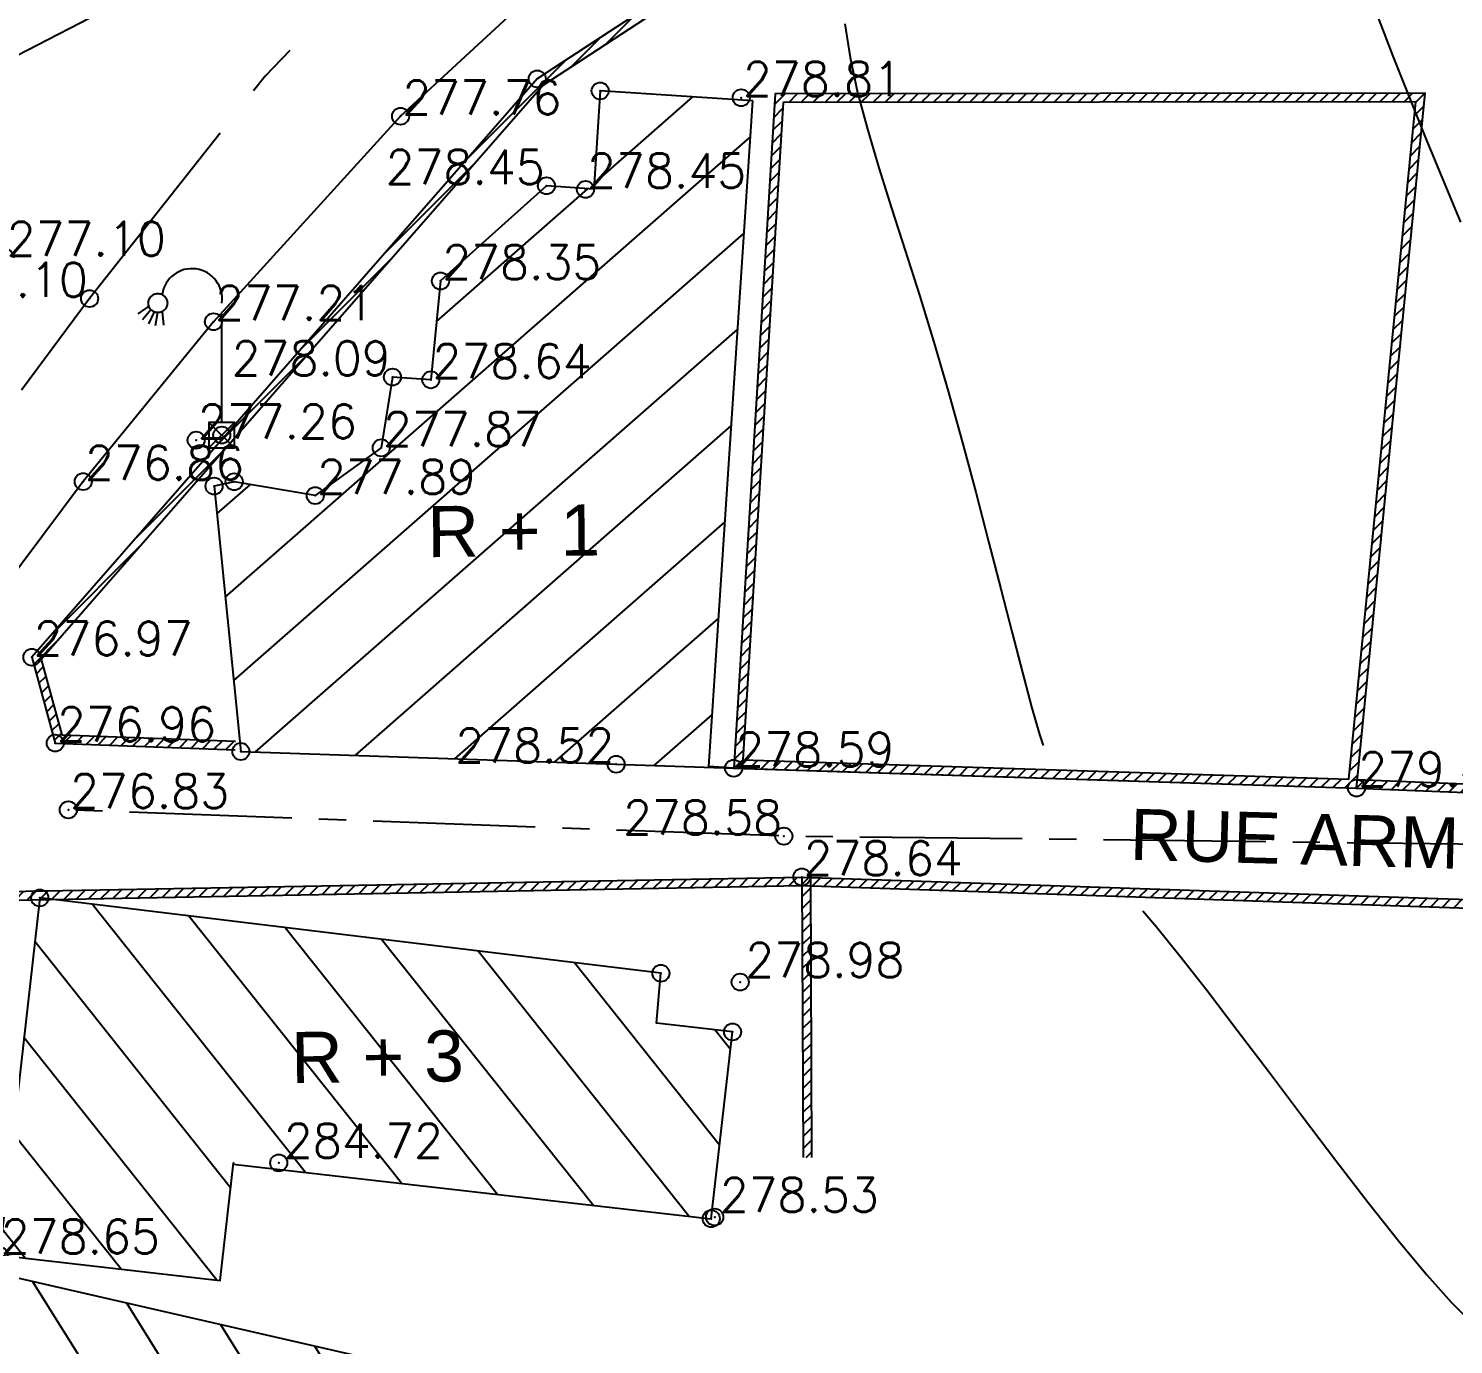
# Model space of a CAD drawing. Header units: millimetres. Extents: x 524954 to 526204, y 9523489 to 9524010.
# Drawn here: x 525602.84 to 525644.63, y 9523743.46 to 9523782.06 of the extents above; entities that cross this region are included whole.
import ezdxf
from ezdxf.enums import TextEntityAlignment as Align

# ---------------------------------------------------------------- set-up
doc = ezdxf.new("R2010")
doc.units = ezdxf.units.MM
doc.header["$PDMODE"] = 32
doc.header["$PDSIZE"] = 0.5
doc.linetypes.add('AXES2', pattern=[28.575, 19.05, -3.175, 3.175, -3.175])
doc.linetypes.add('CACHE2', pattern=[4.7625, 3.175, -1.5875])
for name, color, linetype in [('Axe_Piste', 3, 'AXES2'), ('Axe_Route_Existante', 1, 'AXES2'), ('Bati', 6, 'Continuous'), ('Bati_H', 1, 'Continuous'), ('Bord_Route_Existante', 6, 'Continuous'), ('Cloture', 7, 'Continuous'), ('CN_01_00', 3, 'Continuous'), ('CN_10_00', 1, 'Continuous'), ('Murs', 1, 'Continuous'), ('Réseau_Electrique', 1, 'CACHE2'), ('TopoAlt', 3, 'Continuous'), ('TOPOJIS', 7, 'Continuous'), ('Toponomie', 7, 'CACHE2')]:
    doc.layers.add(name, color=color, linetype=linetype)
doc.layers.add('Bord_Route_Existante_POLY3D', color=6, linetype='Continuous', plot=False)
doc.styles.add('Simplex 1.0', font='Simplex.shx', dxfattribs={"width": 0.99, "height": 1})
doc.styles.get("Standard").update_dxf_attribs({"font": 'arial.ttf'})
pattern_1 = [(45, (0, 0), (-0.1767766952966, 0.1767766952966), [])]

# ---------------------------------------------------------------- blocks, each defined once
blk = doc.blocks.new('TCPOINT M')
at = {"color": 0}
blk.add_point((0, 0), dxfattribs=at)
at = {"layer": 'TopoAlt', "style": 'Simplex 1.0', "width": 0.99}
blk.add_attdef('ALT', (0.15, 0.15), '', height=1, dxfattribs=at)
blk = doc.blocks.new('l006')
at = {"color": 0, "linetype": 'Continuous'}
for p, q in [((-0.374983, 0.374983), (0.374983, -0.374983)), ((0.374983, 0.374983), (-0.374983, -0.374983))]:
    blk.add_line(p, q, dxfattribs=at)
at = {"color": 0}
for points in [[(-2.13811, 3.780655), (-2.462092, 3.556373)], [(0, 0.374983), (0, 3.874983)], [(-2.076053, 3.680811), (-2.327604, 3.38372)], [(-1.982361, 3.616916), (-2.1506, 3.266515)], [(-1.881771, 3.595557), (-1.952051, 3.211468)], [(-1.751571, 3.624204), (-1.711147, 3.227417)]]:
    blk.add_lwpolyline(points, dxfattribs=at)
at = {"color": 0, "linetype": 'Continuous'}
blk.add_lwpolyline([(-0.374983, -0.374983), (0.374983, -0.374983), (0.374983, 0.374983), (-0.374983, 0.374983)], close=True, dxfattribs=at)
at = {"color": 0}
blk.add_circle((-1.875, 3.874983), 0.279508, dxfattribs=at)
blk.add_arc((-0.875, 3.999983), 0.883883, 351.869898, 171.869898, dxfattribs=at)

msp = doc.modelspace()

# ---------------------------------------------------------------- hatches: boundary and pattern name
at = {"layer": 'Bati_H'}
h = msp.add_hatch(dxfattribs=at)
h.set_pattern_fill('_U', color=256, scale=2, angle=221.238, style=0, pattern_type=0)
h.set_pattern_definition([(221.237998905, (0, 0), (1.31837664262, -1.5039557933), [])])
h.paths.add_polyline_path([(525624.078, 9523779.939), (525619.605, 9523780.233), (525619.416, 9523777.348), (525618.028, 9523777.449), (525614.921, 9523774.656), (525614.637, 9523771.757), (525613.511, 9523771.837), (525613.185, 9523769.762), (525611.249, 9523768.362), (525608.869, 9523768.768), (525608.279, 9523768.641), (525609.068, 9523760.853), (525623.52, 9523760.363), (525622.794, 9523760.411)])
h = msp.add_hatch(dxfattribs=at)
h.set_pattern_fill('_U', color=256, scale=2, angle=128.4931, style=0, pattern_type=0)
h.set_pattern_definition([(128.49306758, (0, 0), (-1.56536694277, -1.24483988306), [])])
h.paths.add_polyline_path([(525622.863, 9523747.148), (525623.488, 9523752.627), (525621.253, 9523752.882), (525621.386, 9523754.347), (525603.167, 9523756.557), (525601.975, 9523746.076), (525608.455, 9523745.337), (525608.849, 9523748.787), (525608.844, 9523748.747)])
h = msp.add_hatch(dxfattribs=at)
h.set_pattern_fill('_U', color=256, scale=2, angle=-57.9053, style=0, pattern_type=0)
h.set_pattern_definition([(302.094655599, (0, 0), (1.69434297035, 1.06263911976), [])])
h.paths.add_polyline_path([(525599.912, 9523745.998), (525597.057, 9523733.537), (525601.784, 9523732.425), (525601.462, 9523730.591), (525610.034, 9523728.699), (525610.268, 9523729.914), (525612.335, 9523729.591), (525612.088, 9523727.267), (525616.963, 9523726.333), (525617.241, 9523727.643), (525619.652, 9523739.262), (525622.884, 9523738.521), (525623.274, 9523740.188), (525623.374, 9523740.622)])
at = {"layer": 'Murs'}
h = msp.add_hatch(dxfattribs=at)
h.set_pattern_fill('_U', color=256, scale=0.25, angle=45, style=0, pattern_type=0)
h.set_pattern_definition(pattern_1)
h.paths.add_polyline_path([(525645.256, 9523798.548), (525617.76, 9523780.586), (525617.897, 9523780.376), (525645.393, 9523798.339)])
h = msp.add_hatch(dxfattribs=at)
h.set_pattern_fill('_U', color=256, scale=0.25, angle=45, style=0, pattern_type=0)
h.set_pattern_definition(pattern_1)
h.paths.add_polyline_path([(525617.76, 9523780.586), (525602.936, 9523763.617), (525603.622, 9523761.099), (525608.903, 9523760.904), (525608.912, 9523761.154), (525603.815, 9523761.342), (525603.213, 9523763.553), (525617.948, 9523780.421)])
h = msp.add_hatch(dxfattribs=at)
h.set_pattern_fill('_U', color=256, scale=0.25, angle=45, style=0, pattern_type=0)
h.set_pattern_definition(pattern_1)
h.paths.add_polyline_path([(525623.786, 9523760.605), (525641.561, 9523760.038), (525643.525, 9523779.913), (525624.973, 9523779.896)])
h.paths.add_polyline_path([(525623.52, 9523760.363), (525641.787, 9523759.781), (525643.801, 9523780.163), (525624.738, 9523780.146)], flags=0)
h = msp.add_hatch(dxfattribs=at)
h.set_pattern_fill('_U', color=256, scale=0.25, angle=45, style=0, pattern_type=0)
h.set_pattern_definition(pattern_1)
h.paths.add_polyline_path([(525641.787, 9523759.781), (525660.226, 9523759.041), (525660.236, 9523759.291), (525641.797, 9523760.031)])
h = msp.add_hatch(dxfattribs=at)
h.set_pattern_fill('_U', color=256, scale=0.25, angle=45, style=0, pattern_type=0)
h.set_pattern_definition(pattern_1)
h.paths.add_polyline_path([(525599.957, 9523745.988), (525599.913, 9523746.002), (525602.221, 9523756.743), (525625.522, 9523757.171), (525647.974, 9523756.412), (525647.966, 9523756.162), (525625.52, 9523756.921), (525602.423, 9523756.496), (525600.187, 9523746.086)])
h = msp.add_hatch(dxfattribs=at)
h.set_pattern_fill('_U', color=256, scale=0.25, angle=45, style=0, pattern_type=0)
h.set_pattern_definition(pattern_1)
h.paths.add_polyline_path([(525625.522, 9523757.171), (525625.556, 9523748.944), (525625.806, 9523748.945), (525625.772, 9523757.172)])

# ---------------------------------------------------------------- linework, layer by layer
at = {"layer": 'Axe_Piste', "ltscale": 0.25, "flags": 128}
msp.add_lwpolyline([(525684.749, 9523807.949), (525683.714, 9523789.659), (525682.913, 9523779.613), (525681.339, 9523757.416), (525648.253, 9523758.096), (525624.991, 9523758.369), (525604.006, 9523759.142)], dxfattribs=at)
at = {"layer": 'Axe_Route_Existante', "ltscale": 0.5, "flags": 128}
for points in [[(525586.699, 9523773.004), (525594.438, 9523777.106), (525618.223, 9523789.407), (525625.013, 9523793.73), (525631.595, 9523797.596), (525637.632, 9523800.898), (525652.791, 9523807.42), (525669.106, 9523811.823), (525685.979, 9523814.884), (525693.088, 9523815.654), (525707.454, 9523816.694), (525717.039, 9523816.84), (525725.297, 9523816.644), (525729.698, 9523816.378), (525741.406, 9523815.177), (525741.84, 9523815.117), (525749.699, 9523813.877), (525775.145, 9523809.302), (525803.422, 9523804.201), (525817.048, 9523801.682), (525827.851, 9523799.771), (525839.056, 9523798.429), (525854.65, 9523797.376), (525870.172, 9523796.814), (525884.208, 9523797.02), (525899.003, 9523797.789), (525917.125, 9523799.773), (525932.341, 9523803.156), (525937.747, 9523804.809), (525941.803, 9523806.256), (525947.141, 9523808.768), (525964.848, 9523819.198), (525980.541, 9523832.453), (525991.817, 9523846.401), (526001.896, 9523863.645), (526032.968, 9523917.472), (526051.53, 9523951.634), (526076.259, 9523995.188)], [(525618.223, 9523789.407), (525609.774, 9523780.661), (525604.63, 9523774.14), (525597.039, 9523763.964), (525588.617, 9523750.547), (525585.129, 9523745.399)]]:
    msp.add_lwpolyline(points, dxfattribs=at)
at = {"layer": 'Bati', "flags": 128}
for points in [[(525624.078, 9523779.939), (525619.605, 9523780.233), (525619.416, 9523777.348), (525618.028, 9523777.449), (525614.921, 9523774.656), (525614.637, 9523771.757), (525613.511, 9523771.837), (525613.185, 9523769.762), (525611.249, 9523768.362), (525608.869, 9523768.768), (525608.279, 9523768.641), (525609.068, 9523760.853), (525623.52, 9523760.363), (525622.794, 9523760.411)], [(525622.863, 9523747.148), (525623.488, 9523752.627), (525621.253, 9523752.882), (525621.386, 9523754.347), (525603.167, 9523756.557), (525601.975, 9523746.076), (525608.455, 9523745.337), (525608.849, 9523748.787), (525608.844, 9523748.747)], [(525599.912, 9523745.998), (525597.057, 9523733.537), (525601.784, 9523732.425), (525601.462, 9523730.591), (525610.034, 9523728.699), (525610.268, 9523729.914), (525612.335, 9523729.591), (525612.088, 9523727.267), (525616.963, 9523726.333), (525617.241, 9523727.643), (525619.652, 9523739.262), (525622.884, 9523738.521), (525623.274, 9523740.188), (525623.374, 9523740.622)]]:
    msp.add_lwpolyline(points, close=True, dxfattribs=at)
at = {"layer": 'Bord_Route_Existante', "flags": 128}
msp.add_lwpolyline([(525618.283, 9523783.683), (525613.749, 9523779.488), (525608.261, 9523773.46), (525604.442, 9523768.771), (525600.158, 9523763.052), (525597.336, 9523758.749), (525594.632, 9523754.26), (525592.03, 9523749.428), (525589.436, 9523744.344), (525589.436, 9523744.344), (525585.171, 9523735.453), (525584.143, 9523733.012), (525584.093, 9523731.607), (525584.322, 9523730.96), (525585.444, 9523729.675), (525587.357, 9523727.99), (525589.036, 9523726.76), (525591.791, 9523725.333), (525594.184, 9523724.465), (525609.638, 9523723.915), (525609.642, 9523725.421)], dxfattribs=at)
at = {"layer": 'Bord_Route_Existante_POLY3D'}
msp.add_polyline3d([(525618.283, 9523783.683, 278.16), (525613.749, 9523779.488, 277.76), (525608.261, 9523773.46, 277.21), (525604.442, 9523768.771, 276.86), (525600.158, 9523763.052, 276.59), (525597.336, 9523758.749, 276.48), (525594.632, 9523754.26, 276.42), (525592.03, 9523749.428, 276.31), (525589.436, 9523744.344, 276.24), (525585.171, 9523735.453, 276.11), (525584.143, 9523733.012, 276.07), (525584.093, 9523731.607, 276.06), (525584.322, 9523730.96, 276.09), (525585.444, 9523729.675, 276.18), (525587.357, 9523727.99, 276.21), (525589.036, 9523726.76, 276.27), (525591.791, 9523725.333, 276.34), (525594.184, 9523724.465, 276.37), (525609.638, 9523723.915, 276.581), (525609.642, 9523725.421, 276.783)], dxfattribs=at)
at = {"layer": 'Cloture'}
for p in [(525623.52, 9523760.363, 277.96), (525623.52, 9523760.363, 277.96), (525623.604, 9523760.361, 277.96), (525623.604, 9523760.361, 277.96)]:
    msp.add_line(p, (525623.786, 9523760.605, 277.96), dxfattribs=at)
at = {"layer": 'Cloture', "flags": 128}
for points in [[(525645.256, 9523798.548), (525617.76, 9523780.586)], [(525645.393, 9523798.339), (525617.897, 9523780.376)], [(525599.957, 9523745.988), (525599.913, 9523746.002), (525602.221, 9523756.743), (525625.522, 9523757.171), (525647.974, 9523756.412)], [(525625.522, 9523757.171), (525625.556, 9523748.944)], [(525625.772, 9523757.172), (525625.806, 9523748.945)], [(525600.187, 9523746.086), (525602.423, 9523756.496), (525625.52, 9523756.921), (525647.966, 9523756.162)]]:
    msp.add_lwpolyline(points, dxfattribs=at)
at = {"layer": 'Cloture', "elevation": 277.96, "flags": 128}
for points in [[(525617.76, 9523780.586), (525617.76, 9523780.586), (525602.936, 9523763.617), (525603.622, 9523761.099), (525608.903, 9523760.904)], [(525617.948, 9523780.421), (525603.213, 9523763.553), (525603.815, 9523761.342), (525608.912, 9523761.154)], [(525623.604, 9523760.361), (525641.787, 9523759.781), (525643.801, 9523780.163), (525624.738, 9523780.146), (525623.52, 9523760.363)], [(525641.787, 9523759.781), (525660.226, 9523759.041)], [(525641.797, 9523760.031), (525660.236, 9523759.291)]]:
    msp.add_lwpolyline(points, dxfattribs=at)
for points in [[(525623.52, 9523760.363), (525641.787, 9523759.781), (525643.801, 9523780.163), (525624.738, 9523780.146)], [(525623.786, 9523760.605), (525641.561, 9523760.038), (525643.525, 9523779.913), (525624.973, 9523779.896)], [(525623.786, 9523760.605), (525641.561, 9523760.038), (525643.525, 9523779.913), (525624.973, 9523779.896)]]:
    msp.add_lwpolyline(points, close=True, dxfattribs=at)
at = {"layer": 'CN_01_00', "elevation": 279, "flags": 128}
for points in [[(525626.781, 9523782.203), (525626.932, 9523781.216), (525627.156, 9523780.185), (525627.441, 9523779.106), (525627.776, 9523777.976), (525628.15, 9523776.791), (525628.552, 9523775.546), (525628.97, 9523774.238), (525629.394, 9523772.863), (525629.813, 9523771.424), (525630.223, 9523769.947), (525630.619, 9523768.465), (525630.998, 9523767.013), (525631.355, 9523765.624), (525631.687, 9523764.33), (525631.99, 9523763.167), (525632.26, 9523762.165), (525632.494, 9523761.351), (525632.594, 9523761.03)], [(525635.523, 9523756.178), (525635.923, 9523755.707), (525636.61, 9523754.861), (525637.406, 9523753.841), (525638.289, 9523752.682), (525639.232, 9523751.434), (525640.206, 9523750.143), (525641.182, 9523748.856), (525642.134, 9523747.622), (525643.032, 9523746.488), (525643.849, 9523745.5), (525644.565, 9523744.696), (525645.199, 9523744.062)]]:
    msp.add_lwpolyline(points, dxfattribs=at)
at = {"layer": 'CN_10_00', "elevation": 280, "flags": 128}
msp.add_lwpolyline([(525638.5, 9523795.083), (525638.506, 9523794.877), (525638.527, 9523794.565), (525638.578, 9523794.158), (525638.674, 9523793.625), (525638.832, 9523792.93), (525639.068, 9523792.039), (525639.399, 9523790.92), (525639.842, 9523789.538), (525640.412, 9523787.859), (525641.119, 9523785.87), (525641.943, 9523783.639), (525642.856, 9523781.255), (525643.829, 9523778.806), (525644.835, 9523776.382)], dxfattribs=at)

# ---------------------------------------------------------------- block references
at = {"layer": 'Réseau_Electrique'}
msp.add_blockref('l006', (525608.506, 9523770.134, 276.42), dxfattribs=at)
at = {"layer": 'TOPOJIS'}
ref = msp.add_blockref('TCPOINT M', (525623.741, 9523780.033, 278.81), dxfattribs=at)
ref.add_attrib('ALT', '278.81', (525623.791, 9523780.083, 278.81), dxfattribs={"layer": 'TopoAlt', "height": 1, "style": 'Simplex 1.0', "width": 0.99})
for p in [(525617.76, 9523780.586, 277.96), (525619.605, 9523780.233, 278.74), (525608.506, 9523770.134, 277.63), (525608.279, 9523768.641, 277.77), (525608.869, 9523768.768, 277.83), (525609.068, 9523760.853), (525603.167, 9523756.557), (525621.386, 9523754.347), (525623.488, 9523752.627), (525622.863, 9523747.148)]:
    msp.add_blockref('TCPOINT M', p, dxfattribs=at)
ref = msp.add_blockref('TCPOINT M', (525613.749, 9523779.488, 277.76), dxfattribs=at)
ref.add_attrib('ALT', '277.76', (525613.799, 9523779.538, 277.76), dxfattribs={"layer": 'TopoAlt', "height": 1, "style": 'Simplex 1.0', "width": 0.99})
ref = msp.add_blockref('TCPOINT M', (525618.028, 9523777.449, 278.45), dxfattribs=at)
ref.add_attrib('ALT', '278.45', dxfattribs={"layer": 'TopoAlt', "height": 1, "style": 'Simplex 1.0', "width": 0.99}).set_placement((525617.978, 9523777.499, 278.45), align=Align.RIGHT)
ref = msp.add_blockref('TCPOINT M', (525619.172, 9523777.342, 278.45), dxfattribs=at)
ref.add_attrib('ALT', '278.45', (525619.222, 9523777.392, 278.45), dxfattribs={"layer": 'TopoAlt', "height": 1, "style": 'Simplex 1.0', "width": 0.99})
ref = msp.add_blockref('TCPOINT M', (525602.149, 9523775.345, 277.1), dxfattribs=at)
ref.add_attrib('ALT', '277.10', (525602.199, 9523775.395, 277.1), dxfattribs={"layer": 'TopoAlt', "height": 1, "style": 'Simplex 1.0', "width": 0.99})
ref = msp.add_blockref('TCPOINT M', (525614.921, 9523774.656, 278.35), dxfattribs=at)
ref.add_attrib('ALT', '278.35', (525614.971, 9523774.706, 278.35), dxfattribs={"layer": 'TopoAlt', "height": 1, "style": 'Simplex 1.0', "width": 0.99})
ref = msp.add_blockref('TCPOINT M', (525604.63, 9523774.14, 277.1), dxfattribs=at)
ref.add_attrib('ALT', '277.10', dxfattribs={"layer": 'TopoAlt', "height": 1, "style": 'Simplex 1.0', "width": 0.99}).set_placement((525604.58, 9523774.19, 277.1), align=Align.RIGHT)
ref = msp.add_blockref('TCPOINT M', (525608.261, 9523773.46, 277.21), dxfattribs=at)
ref.add_attrib('ALT', '277.21', (525608.311, 9523773.51, 277.21), dxfattribs={"layer": 'TopoAlt', "height": 1, "style": 'Simplex 1.0', "width": 0.99})
ref = msp.add_blockref('TCPOINT M', (525613.511, 9523771.837, 278.09), dxfattribs=at)
ref.add_attrib('ALT', '278.09', dxfattribs={"layer": 'TopoAlt', "height": 1, "style": 'Simplex 1.0', "width": 0.99}).set_placement((525613.461, 9523771.887, 278.09), align=Align.RIGHT)
ref = msp.add_blockref('TCPOINT M', (525614.637, 9523771.757, 278.64), dxfattribs=at)
ref.add_attrib('ALT', '278.64', (525614.687, 9523771.807, 278.64), dxfattribs={"layer": 'TopoAlt', "height": 1, "style": 'Simplex 1.0', "width": 0.99})
ref = msp.add_blockref('TCPOINT M', (525607.753, 9523769.986, 277.26), dxfattribs=at)
ref.add_attrib('ALT', '277.26', (525607.803, 9523770.036, 277.26), dxfattribs={"layer": 'TopoAlt', "height": 1, "style": 'Simplex 1.0', "width": 0.99})
ref = msp.add_blockref('TCPOINT M', (525613.185, 9523769.762, 277.87), dxfattribs=at)
ref.add_attrib('ALT', '277.87', (525613.235, 9523769.812, 277.87), dxfattribs={"layer": 'TopoAlt', "height": 1, "style": 'Simplex 1.0', "width": 0.99})
ref = msp.add_blockref('TCPOINT M', (525604.442, 9523768.771, 276.86), dxfattribs=at)
ref.add_attrib('ALT', '276.86', (525604.492, 9523768.821, 276.86), dxfattribs={"layer": 'TopoAlt', "height": 1, "style": 'Simplex 1.0', "width": 0.99})
ref = msp.add_blockref('TCPOINT M', (525611.249, 9523768.362, 277.89), dxfattribs=at)
ref.add_attrib('ALT', '277.89', (525611.299, 9523768.412, 277.89), dxfattribs={"layer": 'TopoAlt', "height": 1, "style": 'Simplex 1.0', "width": 0.99})
ref = msp.add_blockref('TCPOINT M', (525602.936, 9523763.617, 276.97), dxfattribs=at)
ref.add_attrib('ALT', '276.97', (525602.986, 9523763.667, 276.97), dxfattribs={"layer": 'TopoAlt', "height": 1, "style": 'Simplex 1.0', "width": 0.99})
ref = msp.add_blockref('TCPOINT M', (525603.622, 9523761.099, 276.96), dxfattribs=at)
ref.add_attrib('ALT', '276.96', (525603.672, 9523761.149, 276.96), dxfattribs={"layer": 'TopoAlt', "height": 1, "style": 'Simplex 1.0', "width": 0.99})
ref = msp.add_blockref('TCPOINT M', (525620.071, 9523760.479, 278.52), dxfattribs=at)
ref.add_attrib('ALT', '278.52', dxfattribs={"layer": 'TopoAlt', "height": 1, "style": 'Simplex 1.0', "width": 0.99}).set_placement((525620.021, 9523760.529, 278.52), align=Align.RIGHT)
ref = msp.add_blockref('TCPOINT M', (525623.52, 9523760.363, 278.59), dxfattribs=at)
ref.add_attrib('ALT', '278.59', (525623.57, 9523760.413, 278.59), dxfattribs={"layer": 'TopoAlt', "height": 1, "style": 'Simplex 1.0', "width": 0.99})
ref = msp.add_blockref('TCPOINT M', (525641.787, 9523759.781, 279.41), dxfattribs=at)
ref.add_attrib('ALT', '279.41', (525641.837, 9523759.831, 279.41), dxfattribs={"layer": 'TopoAlt', "height": 1, "style": 'Simplex 1.0', "width": 0.99})
ref = msp.add_blockref('TCPOINT M', (525604.006, 9523759.142, 276.83), dxfattribs=at)
ref.add_attrib('ALT', '276.83', (525604.056, 9523759.192, 276.83), dxfattribs={"layer": 'TopoAlt', "height": 1, "style": 'Simplex 1.0', "width": 0.99})
ref = msp.add_blockref('TCPOINT M', (525624.991, 9523758.369, 278.58), dxfattribs=at)
ref.add_attrib('ALT', '278.58', dxfattribs={"layer": 'TopoAlt', "height": 1, "style": 'Simplex 1.0', "width": 0.99}).set_placement((525624.941, 9523758.419, 278.58), align=Align.RIGHT)
ref = msp.add_blockref('TCPOINT M', (525625.522, 9523757.171, 278.64), dxfattribs=at)
ref.add_attrib('ALT', '278.64', (525625.572, 9523757.221, 278.64), dxfattribs={"layer": 'TopoAlt', "height": 1, "style": 'Simplex 1.0', "width": 0.99})
ref = msp.add_blockref('TCPOINT M', (525623.71, 9523754.087, 278.982), dxfattribs=at)
ref.add_attrib('ALT', '278.98', (525623.86, 9523754.237, 278.982), dxfattribs={"layer": 'TopoAlt', "height": 1, "style": 'Simplex 1.0', "width": 0.99})
ref = msp.add_blockref('TCPOINT M', (525610.176, 9523748.784, 284.717), dxfattribs=at)
ref.add_attrib('ALT', '284.72', (525610.326, 9523748.934, 284.717), dxfattribs={"layer": 'TopoAlt', "height": 1, "style": 'Simplex 1.0', "width": 0.99})
ref = msp.add_blockref('TCPOINT M', (525622.963, 9523747.195, 278.527), dxfattribs=at)
ref.add_attrib('ALT', '278.53', (525623.113, 9523747.345, 278.527), dxfattribs={"layer": 'TopoAlt', "height": 1, "style": 'Simplex 1.0', "width": 0.99})
ref = msp.add_blockref('TCPOINT M', (525601.975, 9523746.076, 278.65), dxfattribs=at)
ref.add_attrib('ALT', '278.65', (525602.025, 9523746.126, 278.65), dxfattribs={"layer": 'TopoAlt', "height": 1, "style": 'Simplex 1.0', "width": 0.99})

# ---------------------------------------------------------------- texts
at = {"layer": 'Toponomie', "char_height": 1.5, "attachment_point": 1}
for s, insert, width, rotation in [('\\pxqc;R + 1', (525601.542, 9523767.915), 31.0395, 0.603), ('\\pxqc;RUE ARMEE       DU SALUT', (525628.528, 9523759.359), 40.17376, 358.4282), ('\\pxqc;R + 3', (525597.546, 9523752.488), 31.0395, 0.603)]:
    msp.add_mtext(s, dxfattribs=dict(at, insert=insert, width=width, rotation=rotation))

doc.saveas('drawing.dxf')
